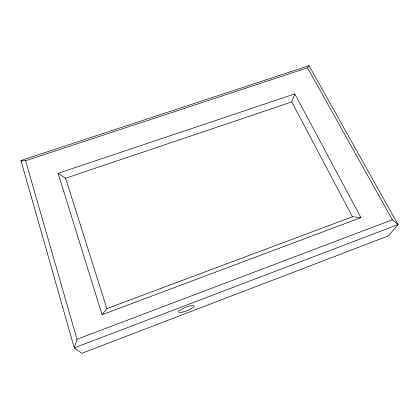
<?xml version="1.0" encoding="UTF-8"?>
<svg xmlns="http://www.w3.org/2000/svg" width="419" height="419" viewBox="0 0 419 419"><rect width="100%" height="100%" fill="white"/><g stroke="black" fill="none" stroke-linecap="round" stroke-linejoin="round"><path stroke-width="0.63" d="M21.652 161.572L20.95 160.508L25.575 160.728L77.012 339.27L74.247 347.885L81.742 353.322L388.366 235.887L398.05 224.553L309.049 65.678L20.95 160.508L74.247 347.885L398.05 224.553L392.325 219.766L307.546 67.794L309.049 65.678M360.932 217.602L352.437 216.754L291.776 101.937L294.824 93.929L58.094 173.34L102.089 314.711L360.932 217.602L294.824 93.929M102.089 314.711L106.845 308.625L352.437 216.754M77.012 339.27L392.325 219.766M58.094 173.34L65.631 178.222L291.776 101.937M25.575 160.728L307.546 67.794M65.631 178.222L106.845 308.625M182.653 312.066A8.28 1.812 -21.5 0 0 194.07 306.064A8.28 1.812 -21.5 0 0 182.302 308.834A8.28 1.812 -21.5 0 0 182.653 312.066"/></g></svg>
